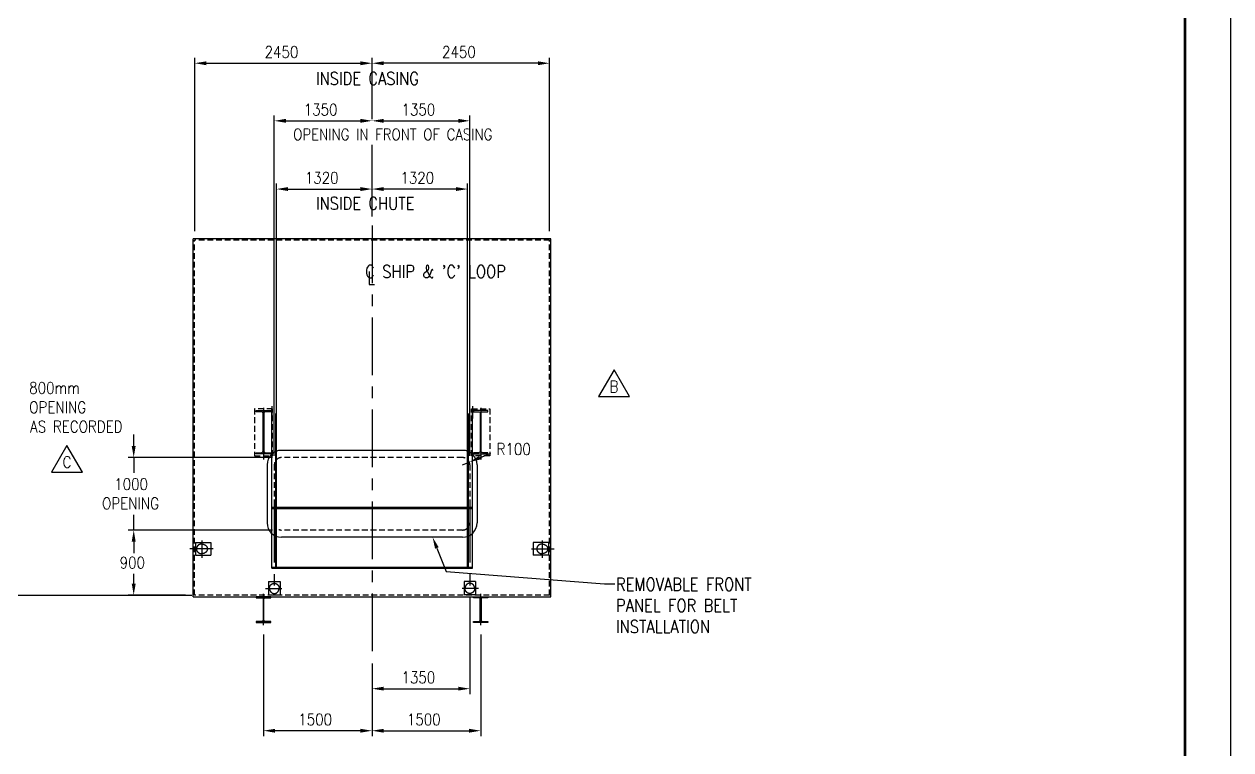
# Model space of a CAD drawing. Extents: x 0 to 45720, y 0 to 30480.
# Drawn here: x 29055 to 45720, y 8902 to 18920 of the extents above; entities that cross this region are included whole.
import ezdxf
from ezdxf.enums import TextEntityAlignment as Align

# ---------------------------------------------------------------- set-up
doc = ezdxf.new("R2010")
doc.units = 0
doc.header["$LTSCALE"] = 25
doc.linetypes.add('CENTER', pattern=[50.8, 31.75, -6.35, 6.35, -6.35])
doc.linetypes.add('HIDDEN2', pattern=[4.7625, 3.175, -1.5875])
doc.layers.get('0').update_dxf_attribs({"linetype": 'CONTINUOUS'})
doc.layers.get('DEFPOINTS').update_dxf_attribs({"linetype": 'CONTINUOUS'})
for name, color, linetype in [('EMS_BORDER', 7, 'CONTINUOUS'), ('EMS_CL', 1, 'CENTER'), ('EMS_DIM', 3, 'CONTINUOUS'), ('EMS_GRAY', 252, 'CONTINUOUS'), ('EMS_HF', 3, 'HIDDEN2'), ('EMS_OBJECT', 2, 'CONTINUOUS'), ('EMS_REV', 7, 'CONTINUOUS'), ('EMS_SHEET', 252, 'CONTINUOUS'), ('EMS_TXT', 2, 'CONTINUOUS')]:
    doc.layers.add(name, color=color, linetype=linetype)
doc.styles.add('EMS', font='Romans.shx', dxfattribs={"width": 0.85, "height": 160})
doc.styles.add('EMS_STATUS', font='txt', dxfattribs={"oblique": 15, "height": 4.7625})
doc.styles.add('ROMANS', font='romans.shx', dxfattribs={"width": 0.8})
doc.dimstyles.get("Standard").update_dxf_attribs({"dimtxt": 2.5, "dimasz": 2.5, "dimexe": 1.25, "dimexo": 0.625, "dimtad": 1, "dimcen": 2.5, "dimazin": 3, "dimtfac": 1, "dimtmove": 0, "dimatfit": 3})

# ---------------------------------------------------------------- blocks, each defined once
blk = doc.blocks.new('EMS_BORDER')
at = {"layer": 'EMS_BORDER', "const_width": 0.762}
blk.add_lwpolyline([(900.7, 12.7), (26.4, 12.7, -0.414214), (25.4, 13.7), (25.4, 595.9, -0.414214), (26.4, 596.9), (900.7, 596.9, -0.414214), (901.7, 595.9), (901.7, 13.7, -0.414214)], format="xyb", close=True, dxfattribs=at)
at = {"layer": 'EMS_SHEET'}
blk.add_lwpolyline([(0, 609.6), (0, 0), (914.4, 0), (914.4, 609.6)], close=True, dxfattribs=at)
at = {"layer": 'EMS_BORDER', "color": 2, "style": 'EMS', "width": 0.85}
for tag, p in [('SCALE', (608.16, 47.68)), ('DATE', (608.16, 36.58)), ('DRAWN', (608.16, 25.48)), ('CHECKED', (608.16, 14.38))]:
    blk.add_attdef(tag, text='', height=3.17, dxfattribs=at).set_placement(p, align=Align.CENTER)
at = {"layer": 'EMS_BORDER', "color": 7, "style": 'EMS_STATUS', "oblique": 15}
for tag, p in [('STATUSLINE1', (678.04, 46.72)), ('STATUSLINE2', (678.04, 40.37))]:
    blk.add_attdef(tag, text='', height=4.76, dxfattribs=at).set_placement(p, align=Align.CENTER)
at = {"layer": 'EMS_BORDER', "color": 7, "style": 'EMS', "width": 0.85}
for tag, height, p in [('DRAWINGTITLELINE1', 3.81, (856.17, 43.6)), ('DRAWINGTITLELINE2', 3.81, (856.17, 37.25)), ('DRAWINGTITLELINE3', 3.81, (856.17, 30.9)), ('PROJECTTITLELINE1', 3.81, (678.04, 23.6)), ('PROJECTTITLELINE2', 3.81, (678.04, 17.25)), ('DWGNO1', 3.97, (856.17, 15.25))]:
    blk.add_attdef(tag, text='', height=height, dxfattribs=at).set_placement(p, align=Align.CENTER)
at = {"layer": 'EMS_BORDER', "color": 2, "style": 'EMS', "oblique": 10, "width": 0.85}
blk.add_attdef('APP', text='', height=2.54, dxfattribs=at).set_placement((818.7, 15.96), align=Align.CENTER)
at = {"layer": 'EMS_BORDER', "color": 7, "style": 'EMS', "width": 0.85}
blk.add_attdef('REV', text='', height=3.81, dxfattribs=at).set_placement((893.7, 17.14), align=Align.MIDDLE_CENTER)
blk = doc.blocks.new('*U125')
at = {"layer": 'EMS_DIM', "color": 0, "style": 'EMS', "width": 0.85}
blk.add_text('1500', height=160, dxfattribs=at).set_placement((32841, 9241))
blk = doc.blocks.new('*D19')
at = {"layer": 'DEFPOINTS', "color": 0}
for p in [(32360, 10621), (33860, 10219), (32360, 9166)]:
    blk.add_point(p, dxfattribs=at)
at = {"layer": 'EMS_DIM', "color": 0}
for p, q in [((32360, 10496), (32360, 9091)), ((33860, 10094), (33860, 9091)), ((33700, 9166), (32520, 9166))]:
    blk.add_line(p, q, dxfattribs=at)
for points in [[(32520, 9192), (32520, 9139), (32360, 9166)], [(33700, 9192), (33700, 9139), (33860, 9166)]]:
    blk.add_solid(points, dxfattribs=at)
at = {"layer": 'EMS_REV'}
blk.add_blockref('*U125', (0, 0), dxfattribs=at)
blk = doc.blocks.new('*U126')
at = {"layer": 'EMS_DIM', "color": 0, "style": 'EMS', "width": 0.85}
blk.add_text('1500', height=160, dxfattribs=at).set_placement((34341, 9241))
blk = doc.blocks.new('*D20')
at = {"layer": 'DEFPOINTS', "color": 0}
for p in [(35360, 10621), (33860, 10219), (35360, 9166)]:
    blk.add_point(p, dxfattribs=at)
at = {"layer": 'EMS_DIM', "color": 0}
for p, q in [((35360, 10496), (35360, 9091)), ((33860, 10094), (33860, 9091)), ((34020, 9166), (35200, 9166))]:
    blk.add_line(p, q, dxfattribs=at)
for points in [[(34020, 9192), (34020, 9139), (33860, 9166)], [(35200, 9192), (35200, 9139), (35360, 9166)]]:
    blk.add_solid(points, dxfattribs=at)
at = {"layer": 'EMS_REV'}
blk.add_blockref('*U126', (0, 0), dxfattribs=at)
blk = doc.blocks.new('*U118')
at = {"layer": 'EMS_DIM', "color": 0, "style": 'EMS', "width": 0.85}
blk.add_text('1320', height=160, dxfattribs=at).set_placement((32931, 16718))
blk = doc.blocks.new('*D21')
at = {"layer": 'DEFPOINTS', "color": 0}
for p in [(33860, 16643), (33860, 16139), (32540, 13193)]:
    blk.add_point(p, dxfattribs=at)
at = {"layer": 'EMS_DIM', "color": 0}
for p, q in [((32540, 13318), (32540, 16718)), ((33860, 16264), (33860, 16718)), ((32700, 16643), (33700, 16643))]:
    blk.add_line(p, q, dxfattribs=at)
for points in [[(32700, 16670), (32700, 16616), (32540, 16643)], [(33700, 16670), (33700, 16616), (33860, 16643)]]:
    blk.add_solid(points, dxfattribs=at)
at = {"layer": 'EMS_REV'}
blk.add_blockref('*U118', (0, 0), dxfattribs=at)
blk = doc.blocks.new('*U119')
at = {"layer": 'EMS_DIM', "color": 0, "style": 'EMS', "width": 0.85}
blk.add_text('1320', height=160, dxfattribs=at).set_placement((34251, 16718))
blk = doc.blocks.new('*D22')
at = {"layer": 'DEFPOINTS', "color": 0}
for p in [(33860, 16643), (33860, 16139), (35180, 13193)]:
    blk.add_point(p, dxfattribs=at)
at = {"layer": 'EMS_DIM', "color": 0}
for p, q in [((33860, 16264), (33860, 16718)), ((35180, 13318), (35180, 16718)), ((35020, 16643), (34020, 16643))]:
    blk.add_line(p, q, dxfattribs=at)
for points in [[(34020, 16670), (34020, 16616), (33860, 16643)], [(35020, 16670), (35020, 16616), (35180, 16643)]]:
    blk.add_solid(points, dxfattribs=at)
at = {"layer": 'EMS_REV'}
blk.add_blockref('*U119', (0, 0), dxfattribs=at)
blk = doc.blocks.new('*U131')
at = {"layer": 'EMS_DIM', "color": 0, "style": 'EMS', "width": 0.85}
blk.add_text('1350', height=160, dxfattribs=at).set_placement((32916, 17660))
blk = doc.blocks.new('*D23')
at = {"layer": 'DEFPOINTS', "color": 0}
for p in [(33860, 17585), (33860, 17481), (32510, 12836)]:
    blk.add_point(p, dxfattribs=at)
at = {"layer": 'EMS_DIM', "color": 0}
for p, q in [((32510, 12961), (32510, 17660)), ((32670, 17585), (33700, 17585)), ((33860, 17606), (33860, 17660))]:
    blk.add_line(p, q, dxfattribs=at)
for points in [[(32670, 17612), (32670, 17558), (32510, 17585)], [(33700, 17612), (33700, 17558), (33860, 17585)]]:
    blk.add_solid(points, dxfattribs=at)
at = {"layer": 'EMS_REV'}
blk.add_blockref('*U131', (0, 0), dxfattribs=at)
blk = doc.blocks.new('*U132')
at = {"layer": 'EMS_DIM', "color": 0, "style": 'EMS', "width": 0.85}
blk.add_text('1350', height=160, dxfattribs=at).set_placement((34266, 17660))
blk = doc.blocks.new('*D24')
at = {"layer": 'DEFPOINTS', "color": 0}
for p in [(35210, 17585), (33860, 17481), (35210, 12836)]:
    blk.add_point(p, dxfattribs=at)
at = {"layer": 'EMS_DIM', "color": 0}
for p, q in [((33860, 17606), (33860, 17660)), ((34020, 17585), (35050, 17585)), ((35210, 12961), (35210, 17660))]:
    blk.add_line(p, q, dxfattribs=at)
for points in [[(34020, 17612), (34020, 17558), (33860, 17585)], [(35050, 17612), (35050, 17558), (35210, 17585)]]:
    blk.add_solid(points, dxfattribs=at)
at = {"layer": 'EMS_REV'}
blk.add_blockref('*U132', (0, 0), dxfattribs=at)
blk = doc.blocks.new('*U133')
at = {"layer": 'EMS_DIM', "color": 0, "style": 'EMS', "width": 0.85}
blk.add_text('R100', height=160, dxfattribs=at).set_placement((35580, 12973))
blk = doc.blocks.new('*D25')
at = {"layer": 'DEFPOINTS', "color": 0}
for p in [(35110, 12836), (35202, 12874)]:
    blk.add_point(p, dxfattribs=at)
at = {"layer": 'EMS_DIM', "color": 0}
for p, q in [((35110, 12836), (35202, 12874)), ((35350, 12935), (35498, 12996))]:
    blk.add_line(p, q, dxfattribs=at)
blk.add_solid([(35340, 12960), (35360, 12910), (35202, 12874)], dxfattribs=at)
at = {"layer": 'EMS_REV'}
blk.add_blockref('*U133', (0, 0), dxfattribs=at)
blk = doc.blocks.new('*U124')
at = {"layer": 'EMS_DIM', "color": 0, "style": 'EMS', "width": 0.85}
blk.add_text('900', height=160, dxfattribs=at).set_placement((30374, 11406))
blk = doc.blocks.new('*D27')
at = {"layer": 'DEFPOINTS', "color": 0}
for p in [(32610, 11936), (30568, 11036), (31410, 11036)]:
    blk.add_point(p, dxfattribs=at)
at = {"layer": 'EMS_DIM', "color": 0}
for p, q in [((32485, 11936), (30493, 11936)), ((30568, 11776), (30568, 11641)), ((30568, 11196), (30568, 11331)), ((31285, 11036), (30493, 11036))]:
    blk.add_line(p, q, dxfattribs=at)
for points in [[(30541, 11776), (30595, 11776), (30568, 11936)], [(30541, 11196), (30595, 11196), (30568, 11036)]]:
    blk.add_solid(points, dxfattribs=at)
at = {"layer": 'EMS_REV'}
blk.add_blockref('*U124', (0, 0), dxfattribs=at)
blk = doc.blocks.new('*U134')
at = {"layer": 'EMS_DIM', "color": 0, "style": 'EMS', "width": 0.85}
for s, p in [('1000', (30299, 12489)), ('OPENING', (30131, 12223))]:
    blk.add_text(s, height=160, dxfattribs=at).set_placement(p)
blk = doc.blocks.new('*D28')
at = {"layer": 'DEFPOINTS', "color": 0}
for p in [(30568, 12936), (32610, 12936), (32610, 11936)]:
    blk.add_point(p, dxfattribs=at)
at = {"layer": 'EMS_DIM', "color": 0}
for p, q in [((30568, 13096), (30568, 13256)), ((32485, 12936), (30493, 12936)), ((30568, 12936), (30568, 12724)), ((30568, 11936), (30568, 12148)), ((32485, 11936), (30493, 11936)), ((30568, 11776), (30568, 11616))]:
    blk.add_line(p, q, dxfattribs=at)
for points in [[(30541, 13096), (30595, 13096), (30568, 12936)], [(30541, 11776), (30595, 11776), (30568, 11936)]]:
    blk.add_solid(points, dxfattribs=at)
at = {"layer": 'EMS_REV'}
blk.add_blockref('*U134', (0, 0), dxfattribs=at)
blk = doc.blocks.new('*U82')
at = {"layer": 'EMS_OBJECT', "style": 'EMS', "width": 0.85}
for s, p in [('REMOVABLE FRONT', (37228, 11099)), ('PANEL FOR BELT', (37228, 10807)), ('INSTALLATION', (37228, 10515))]:
    blk.add_text(s, height=175, dxfattribs=at).set_placement(p)
blk = doc.blocks.new('*U83')
at = {"layer": 'EMS_DIM'}
blk.add_lwpolyline([(34755, 11688), (34885, 11365), (37069, 11192), (37212, 11192)], dxfattribs=at)
blk.add_solid([(34730, 11678), (34696, 11836), (34780, 11698)], dxfattribs=at)
blk = doc.blocks.new('*U103')
at = {"layer": 'EMS_DIM', "color": 0, "style": 'EMS', "width": 0.85}
blk.add_text('2450', height=160, dxfattribs=at).set_placement((32376, 18455))
blk = doc.blocks.new('*D29')
at = {"layer": 'DEFPOINTS', "color": 0}
for p in [(33860, 18380), (33860, 17481), (31410, 15936)]:
    blk.add_point(p, dxfattribs=at)
at = {"layer": 'EMS_DIM', "color": 0}
for p, q in [((31410, 16061), (31410, 18455)), ((31570, 18380), (33700, 18380)), ((33860, 17606), (33860, 18455))]:
    blk.add_line(p, q, dxfattribs=at)
for points in [[(31570, 18406), (31570, 18353), (31410, 18380)], [(33700, 18406), (33700, 18353), (33860, 18380)]]:
    blk.add_solid(points, dxfattribs=at)
at = {"layer": 'EMS_REV'}
blk.add_blockref('*U103', (0, 0), dxfattribs=at)
blk = doc.blocks.new('*U104')
at = {"layer": 'EMS_DIM', "color": 0, "style": 'EMS', "width": 0.85}
blk.add_text('2450', height=160, dxfattribs=at).set_placement((34826, 18455))
blk = doc.blocks.new('*D30')
at = {"layer": 'DEFPOINTS', "color": 0}
for p in [(33860, 18380), (33860, 17481), (36310, 15936)]:
    blk.add_point(p, dxfattribs=at)
at = {"layer": 'EMS_DIM', "color": 0}
for p, q in [((33860, 17606), (33860, 18455)), ((36150, 18380), (34020, 18380)), ((36310, 16061), (36310, 18455))]:
    blk.add_line(p, q, dxfattribs=at)
for points in [[(34020, 18406), (34020, 18353), (33860, 18380)], [(36150, 18406), (36150, 18353), (36310, 18380)]]:
    blk.add_solid(points, dxfattribs=at)
at = {"layer": 'EMS_REV'}
blk.add_blockref('*U104', (0, 0), dxfattribs=at)
blk = doc.blocks.new('*U99')
at = {"layer": 'EMS_OBJECT', "style": 'EMS', "width": 0.85}
blk.add_text("C SHIP & 'C' LOOP", height=175, dxfattribs=at).set_placement((33764, 15417))
blk = doc.blocks.new('*U127')
at = {"layer": 'EMS_DIM', "color": 0, "style": 'EMS', "width": 0.85}
blk.add_text('1350', height=160, dxfattribs=at).set_placement((34266, 9821))
blk = doc.blocks.new('*D51')
at = {"layer": 'DEFPOINTS', "color": 0}
for p in [(35210, 11124), (33860, 9931), (35210, 9746)]:
    blk.add_point(p, dxfattribs=at)
at = {"layer": 'EMS_DIM', "color": 0}
for p, q in [((35210, 10999), (35210, 9671)), ((33860, 9806), (33860, 9671)), ((34020, 9746), (35050, 9746))]:
    blk.add_line(p, q, dxfattribs=at)
for points in [[(34020, 9773), (34020, 9720), (33860, 9746)], [(35050, 9773), (35050, 9720), (35210, 9746)]]:
    blk.add_solid(points, dxfattribs=at)
at = {"layer": 'EMS_REV'}
blk.add_blockref('*U127', (0, 0), dxfattribs=at)
blk = doc.blocks.new('CHN-H600X200X11-17')
blk.add_lwpolyline([(-5.5, 559, 0.4142136), (-29.5, 583), (-100, 583), (-100, 600), (100, 600), (100, 583), (29.5, 583, 0.4142136), (5.5, 559), (5.5, 41, 0.4142136), (29.5, 17), (100, 17), (100, 0), (-100, 0), (-100, 17), (-29.5, 17, 0.4142136), (-5.5, 41)], format="xyb", close=True)
blk = doc.blocks.new('EMS_REVSYMM')
at = {"layer": 'EMS_REV', "color": 2}
blk.add_lwpolyline([(5.33, 0), (0, 9.23), (-5.33, 0)], close=True, dxfattribs=at)
at = {"layer": 'EMS_REV', "style": 'EMS', "width": 0.85}
blk.add_attdef('RV', text='', height=3.97, dxfattribs=at).set_placement((0, 3.46), align=Align.MIDDLE)
blk = doc.blocks.new('*U130')
at = {"layer": 'EMS_TXT', "style": 'EMS', "width": 0.85}
for s, p in [('800mm', (29125, 13818)), ('OPENING', (29125, 13551)), ('AS RECORDED', (29138, 13284))]:
    blk.add_text(s, height=160, dxfattribs=at).set_placement(p)

msp = doc.modelspace()

# ---------------------------------------------------------------- linework, layer by layer
at = {"layer": 'EMS_CL'}
for p, q in [((33859.882, 16139.077), (33859.882, 10219.302)), ((32359.882, 13623.056), (32359.882, 12911.273)), ((35359.882, 13623.056), (35359.882, 12911.273)), ((32509.882, 12279.901), (32509.882, 11123.612)), ((35209.882, 12279.901), (35209.882, 11123.612)), ((31667.011, 11676.235), (31343.494, 11676.235)), ((31509.882, 11790.812), (31509.882, 11550.396)), ((36062.239, 11676.235), (36376.271, 11676.235)), ((36209.882, 11790.812), (36209.882, 11550.396)), ((32359.882, 10620.962), (32359.882, 11056.372)), ((32388.946, 11130.789), (32614.977, 11130.789)), ((35330.819, 11130.789), (35104.788, 11130.789)), ((35359.882, 10620.962), (35359.882, 11056.372))]:
    msp.add_line(p, q, dxfattribs=at)
at = {"layer": 'EMS_DIM'}
for p, q in [((33859.882, 16718.011), (33859.882, 17251.715)), ((28762.627, 11036.235), (31371.767, 11036.235))]:
    msp.add_line(p, q, dxfattribs=at)
at = {"layer": 'EMS_GRAY'}
for p, q in [((32474.882, 13646.179), (32474.882, 13474.076)), ((32474.882, 12241.906), (32474.882, 13608.445)), ((32529.882, 12251.906), (32529.882, 13543.445)), ((32539.882, 12241.906), (32539.882, 13553.445)), ((35179.882, 12241.906), (35179.882, 13553.445)), ((35189.882, 12251.906), (35189.882, 13543.445)), ((35244.882, 13646.179), (35244.882, 13474.076)), ((35244.882, 12241.906), (35244.882, 13608.445)), ((32474.882, 12251.906), (35244.882, 12251.906)), ((32474.882, 11943.445), (32474.882, 12241.906)), ((32474.882, 12241.906), (35244.882, 12241.906)), ((32474.882, 12231.906), (35244.882, 12231.906)), ((32529.882, 11933.445), (32529.882, 12251.906)), ((32539.882, 11943.445), (32539.882, 12241.906)), ((35179.882, 11943.445), (35179.882, 12241.906)), ((35189.882, 11933.445), (35189.882, 12251.906)), ((35244.882, 11943.445), (35244.882, 12241.906)), ((32474.882, 11411.235), (32474.882, 11943.445)), ((32529.882, 11411.235), (32529.882, 11933.445)), ((32539.882, 11411.235), (32539.882, 11943.445)), ((35179.882, 11411.235), (35179.882, 11943.445)), ((35189.882, 11411.235), (35189.882, 11933.445)), ((35244.882, 11411.235), (35244.882, 11943.445)), ((32474.882, 11421.235), (35244.882, 11421.235)), ((32474.882, 11411.235), (35244.882, 11411.235))]:
    msp.add_line(p, q, dxfattribs=at)
at = {"layer": 'EMS_HF'}
for p, q in [((31409.882, 11036.235), (31409.882, 15936.231)), ((36309.882, 15936.231), (31409.882, 15936.231)), ((36309.882, 11036.235), (36309.882, 15936.231)), ((32509.882, 12836.107), (32509.882, 12036.107)), ((35109.882, 12936.107), (32609.882, 12936.107)), ((35209.882, 12836.107), (35209.882, 12036.107)), ((35109.882, 11936.107), (32609.882, 11936.107)), ((36309.882, 11036.235), (31409.882, 11036.235))]:
    msp.add_line(p, q, dxfattribs=at)
for points in [[(32234.882, 12961.239), (32484.882, 12961.239), (32484.882, 13611.239), (32234.882, 13611.239)], [(35484.882, 12961.239), (35234.882, 12961.239), (35234.882, 13611.239), (35484.882, 13611.239)]]:
    msp.add_lwpolyline(points, close=True, dxfattribs=at)
for centre, start, end in [((32609.882, 12836.107), 90, 180), ((35109.882, 12836.107), 0, 90), ((32609.882, 12036.107), 180, 270), ((35109.882, 12036.107), 270, 0)]:
    msp.add_arc(centre, 100, start, end, dxfattribs=at)
at = {"layer": 'EMS_OBJECT'}
for p, q in [((31389.882, 11016.235), (31389.882, 15956.231)), ((36329.882, 15956.231), (31389.882, 15956.231)), ((36329.882, 11016.235), (36329.882, 15956.231)), ((35109.882, 13036.107), (32609.882, 13036.107)), ((32409.882, 12836.107), (32409.882, 12036.107)), ((35309.882, 12836.107), (35309.882, 12036.107)), ((35109.882, 11836.107), (32609.882, 11836.107)), ((31423.048, 11762.735), (31423.048, 11589.735)), ((31423.048, 11762.735), (31633.048, 11762.735)), ((31633.048, 11762.735), (31633.048, 11742.735)), ((31633.048, 11742.735), (31633.048, 11609.735)), ((36086.717, 11762.735), (36086.717, 11742.735)), ((36296.717, 11762.735), (36086.717, 11762.735)), ((36086.717, 11742.735), (36086.717, 11609.735)), ((36296.717, 11762.735), (36296.717, 11589.735)), ((31423.048, 11589.735), (31633.048, 11589.735)), ((31633.048, 11609.735), (31633.048, 11589.735)), ((36086.717, 11609.735), (36086.717, 11589.735)), ((36296.717, 11589.735), (36086.717, 11589.735)), ((32429.882, 11225.28), (32429.882, 11042.19)), ((32429.882, 11225.28), (32443.382, 11225.28)), ((32443.382, 11225.28), (32576.382, 11225.28)), ((32576.382, 11225.28), (32589.882, 11225.28)), ((32589.882, 11225.28), (32589.882, 11042.19)), ((35129.882, 11225.28), (35129.882, 11042.19)), ((35143.382, 11225.28), (35129.882, 11225.28)), ((35276.382, 11225.28), (35143.382, 11225.28)), ((35289.882, 11225.28), (35276.382, 11225.28)), ((35289.882, 11225.28), (35289.882, 11042.19)), ((31389.882, 11016.235), (36329.882, 11016.235)), ((32459.882, 11016.235), (32259.882, 11016.235)), ((32259.882, 11016.235), (32259.882, 11002.235)), ((32259.882, 11002.235), (32338.882, 11002.235)), ((32380.882, 11002.235), (32459.882, 11002.235)), ((32429.882, 11042.19), (32589.882, 11042.19)), ((32459.882, 11002.235), (32459.882, 11016.235)), ((35289.882, 11042.19), (35129.882, 11042.19)), ((35289.882, 11009.567), (35129.882, 11009.567)), ((35259.882, 11002.235), (35259.882, 11016.235)), ((35259.882, 11016.235), (35459.882, 11016.235)), ((35338.882, 11002.235), (35259.882, 11002.235)), ((35459.882, 11002.235), (35380.882, 11002.235)), ((35459.882, 11016.235), (35459.882, 11002.235)), ((32354.882, 10986.235), (32354.882, 10690.235)), ((32364.882, 10690.235), (32364.882, 10986.235)), ((35354.882, 10690.235), (35354.882, 10986.235)), ((35364.882, 10986.235), (35364.882, 10690.235)), ((32338.882, 10674.235), (32259.882, 10674.235)), ((32259.882, 10674.235), (32259.882, 10660.235)), ((32459.882, 10674.235), (32380.882, 10674.235)), ((32459.882, 10660.235), (32459.882, 10674.235)), ((35259.882, 10660.235), (35259.882, 10674.235)), ((35259.882, 10674.235), (35338.882, 10674.235)), ((35380.882, 10674.235), (35459.882, 10674.235)), ((35459.882, 10674.235), (35459.882, 10660.235)), ((32259.882, 10660.235), (32459.882, 10660.235)), ((35459.882, 10660.235), (35259.882, 10660.235))]:
    msp.add_line(p, q, dxfattribs=at)
for points in [[(31509.9, 11742.7, 0), (31508, 11742.7, 0), (31506.2, 11742.7, 0), (31504.3, 11742.6, 0), (31502.5, 11742.4, 0), (31500.6, 11742.2, 0), (31498.8, 11742, 0), (31496.9, 11741.8, 0), (31495.1, 11741.5, 0), (31493.3, 11741.1, 0), (31491.5, 11740.7, 0), (31489.7, 11740.3, 0), (31487.9, 11739.9, 0), (31486.1, 11739.4, 0), (31484.4, 11738.8, 0), (31482.6, 11738.3, 0), (31480.9, 11737.7, 0), (31479.2, 11737, 0), (31477.5, 11736.4, 0), (31475.8, 11735.6, 0), (31474.2, 11734.9, 0), (31472.5, 11734.1, 0), (31470.9, 11733.3, 0), (31469.3, 11732.4, 0), (31467.8, 11731.5, 0), (31466.3, 11730.6, 0), (31464.7, 11729.6, 0), (31463.3, 11728.7, 0), (31461.8, 11727.6, 0), (31460.4, 11726.6, 0), (31459, 11725.5, 0), (31457.6, 11724.4, 0), (31456.3, 11723.3, 0), (31455, 11722.1, 0), (31453.7, 11720.9, 0), (31452.5, 11719.7, 0), (31451.3, 11718.4, 0), (31450.2, 11717.1, 0), (31449, 11715.8, 0), (31447.9, 11714.5, 0), (31446.9, 11713.2, 0), (31445.9, 11711.8, 0), (31444.9, 11710.4, 0), (31444, 11709, 0), (31443.1, 11707.6, 0), (31442.2, 11706.1, 0), (31441.4, 11704.7, 0), (31440.6, 11703.2, 0), (31439.9, 11701.7, 0), (31439.2, 11700.2, 0), (31438.5, 11698.6, 0), (31437.9, 11697.1, 0), (31437.4, 11695.5, 0), (31436.9, 11694, 0), (31436.4, 11692.4, 0), (31436, 11690.8, 0), (31435.6, 11689.2, 0), (31435.2, 11687.6, 0), (31434.9, 11686, 0), (31434.7, 11684.4, 0), (31434.5, 11682.8, 0), (31434.3, 11681.1, 0), (31434.2, 11679.5, 0), (31434.1, 11677.9, 0), (31434.1, 11676.2, 0), (31434.1, 11674.6, 0), (31434.2, 11673, 0), (31434.3, 11671.3, 0), (31434.5, 11669.7, 0), (31434.7, 11668.1, 0), (31434.9, 11666.5, 0), (31435.2, 11664.9, 0), (31435.6, 11663.3, 0), (31436, 11661.7, 0), (31436.4, 11660.1, 0), (31436.9, 11658.5, 0), (31437.4, 11656.9, 0), (31437.9, 11655.4, 0), (31438.5, 11653.8, 0), (31439.2, 11652.3, 0), (31439.9, 11650.8, 0), (31440.6, 11649.3, 0), (31441.4, 11647.8, 0), (31442.2, 11646.3, 0), (31443.1, 11644.9, 0), (31444, 11643.5, 0), (31444.9, 11642, 0), (31445.9, 11640.7, 0), (31446.9, 11639.3, 0), (31447.9, 11637.9, 0), (31449, 11636.6, 0), (31450.2, 11635.3, 0), (31451.3, 11634, 0), (31452.5, 11632.8, 0), (31453.7, 11631.6, 0), (31455, 11630.4, 0), (31456.3, 11629.2, 0), (31457.6, 11628.1, 0), (31459, 11627, 0), (31460.4, 11625.9, 0), (31461.8, 11624.8, 0), (31463.3, 11623.8, 0), (31464.7, 11622.8, 0), (31466.3, 11621.9, 0), (31467.8, 11620.9, 0), (31469.3, 11620.1, 0), (31470.9, 11619.2, 0), (31472.5, 11618.4, 0), (31474.2, 11617.6, 0), (31475.8, 11616.8, 0), (31477.5, 11616.1, 0), (31479.2, 11615.4, 0), (31480.9, 11614.8, 0), (31482.6, 11614.2, 0), (31484.4, 11613.6, 0), (31486.1, 11613.1, 0), (31487.9, 11612.6, 0), (31489.7, 11612.1, 0), (31491.5, 11611.7, 0), (31493.3, 11611.4, 0), (31495.1, 11611, 0), (31496.9, 11610.7, 0), (31498.8, 11610.5, 0), (31500.6, 11610.2, 0), (31502.5, 11610.1, 0), (31504.3, 11609.9, 0), (31506.2, 11609.8, 0), (31508, 11609.8, 0), (31509.9, 11609.7, 0)], [(31509.9, 11742.7, 0), (31511.7, 11742.7, 0), (31513.6, 11742.7, 0), (31515.5, 11742.6, 0), (31517.3, 11742.4, 0), (31519.2, 11742.2, 0), (31521, 11742, 0), (31522.9, 11741.8, 0), (31524.7, 11741.5, 0), (31526.5, 11741.1, 0), (31528.3, 11740.7, 0), (31530.1, 11740.3, 0), (31531.9, 11739.9, 0), (31533.7, 11739.4, 0), (31535.5, 11738.8, 0), (31537.2, 11738.3, 0), (31538.9, 11737.7, 0), (31540.7, 11737, 0), (31542.4, 11736.4, 0), (31544, 11735.6, 0), (31545.7, 11734.9, 0), (31547.3, 11734.1, 0), (31548.9, 11733.3, 0), (31550.5, 11732.4, 0), (31552.1, 11731.5, 0), (31553.6, 11730.6, 0), (31555.1, 11729.6, 0), (31556.6, 11728.7, 0), (31558.1, 11727.6, 0), (31559.5, 11726.6, 0), (31560.9, 11725.5, 0), (31562.3, 11724.4, 0), (31563.6, 11723.3, 0), (31564.9, 11722.1, 0), (31566.2, 11720.9, 0), (31567.4, 11719.7, 0), (31568.6, 11718.4, 0), (31569.8, 11717.1, 0), (31570.9, 11715.8, 0), (31572, 11714.5, 0), (31573, 11713.2, 0), (31574.1, 11711.8, 0), (31575, 11710.4, 0), (31576, 11709, 0), (31576.9, 11707.6, 0), (31577.7, 11706.1, 0), (31578.5, 11704.7, 0), (31579.3, 11703.2, 0), (31580.1, 11701.7, 0), (31580.7, 11700.2, 0), (31581.4, 11698.6, 0), (31582, 11697.1, 0), (31582.6, 11695.5, 0), (31583.1, 11694, 0), (31583.6, 11692.4, 0), (31584, 11690.8, 0), (31584.4, 11689.2, 0), (31584.7, 11687.6, 0), (31585, 11686, 0), (31585.3, 11684.4, 0), (31585.5, 11682.8, 0), (31585.6, 11681.1, 0), (31585.7, 11679.5, 0), (31585.8, 11677.9, 0), (31585.8, 11676.2, 0), (31585.8, 11674.6, 0), (31585.7, 11673, 0), (31585.6, 11671.3, 0), (31585.5, 11669.7, 0), (31585.3, 11668.1, 0), (31585, 11666.5, 0), (31584.7, 11664.9, 0), (31584.4, 11663.3, 0), (31584, 11661.7, 0), (31583.6, 11660.1, 0), (31583.1, 11658.5, 0), (31582.6, 11656.9, 0), (31582, 11655.4, 0), (31581.4, 11653.8, 0), (31580.7, 11652.3, 0), (31580.1, 11650.8, 0), (31579.3, 11649.3, 0), (31578.5, 11647.8, 0), (31577.7, 11646.3, 0), (31576.9, 11644.9, 0), (31576, 11643.5, 0), (31575, 11642, 0), (31574.1, 11640.7, 0), (31573, 11639.3, 0), (31572, 11637.9, 0), (31570.9, 11636.6, 0), (31569.8, 11635.3, 0), (31568.6, 11634, 0), (31567.4, 11632.8, 0), (31566.2, 11631.6, 0), (31564.9, 11630.4, 0), (31563.6, 11629.2, 0), (31562.3, 11628.1, 0), (31560.9, 11627, 0), (31559.5, 11625.9, 0), (31558.1, 11624.8, 0), (31556.6, 11623.8, 0), (31555.1, 11622.8, 0), (31553.6, 11621.9, 0), (31552.1, 11620.9, 0), (31550.5, 11620.1, 0), (31548.9, 11619.2, 0), (31547.3, 11618.4, 0), (31545.7, 11617.6, 0), (31544, 11616.8, 0), (31542.4, 11616.1, 0), (31540.7, 11615.4, 0), (31538.9, 11614.8, 0), (31537.2, 11614.2, 0), (31535.5, 11613.6, 0), (31533.7, 11613.1, 0), (31531.9, 11612.6, 0), (31530.1, 11612.1, 0), (31528.3, 11611.7, 0), (31526.5, 11611.4, 0), (31524.7, 11611, 0), (31522.9, 11610.7, 0), (31521, 11610.5, 0), (31519.2, 11610.2, 0), (31517.3, 11610.1, 0), (31515.5, 11609.9, 0), (31513.6, 11609.8, 0), (31511.7, 11609.8, 0), (31509.9, 11609.7, 0)], [(36209.9, 11742.7, 0), (36208, 11742.7, 0), (36206.2, 11742.7, 0), (36204.3, 11742.6, 0), (36202.4, 11742.4, 0), (36200.6, 11742.2, 0), (36198.7, 11742, 0), (36196.9, 11741.8, 0), (36195.1, 11741.5, 0), (36193.2, 11741.1, 0), (36191.4, 11740.7, 0), (36189.6, 11740.3, 0), (36187.8, 11739.9, 0), (36186.1, 11739.4, 0), (36184.3, 11738.8, 0), (36182.5, 11738.3, 0), (36180.8, 11737.7, 0), (36179.1, 11737, 0), (36177.4, 11736.4, 0), (36175.7, 11735.6, 0), (36174.1, 11734.9, 0), (36172.4, 11734.1, 0), (36170.8, 11733.3, 0), (36169.2, 11732.4, 0), (36167.7, 11731.5, 0), (36166.1, 11730.6, 0), (36164.6, 11729.6, 0), (36163.2, 11728.7, 0), (36161.7, 11727.6, 0), (36160.3, 11726.6, 0), (36158.9, 11725.5, 0), (36157.5, 11724.4, 0), (36156.2, 11723.3, 0), (36154.9, 11722.1, 0), (36153.6, 11720.9, 0), (36152.4, 11719.7, 0), (36151.2, 11718.4, 0), (36150, 11717.1, 0), (36148.9, 11715.8, 0), (36147.8, 11714.5, 0), (36146.7, 11713.2, 0), (36145.7, 11711.8, 0), (36144.7, 11710.4, 0), (36143.8, 11709, 0), (36142.9, 11707.6, 0), (36142, 11706.1, 0), (36141.2, 11704.7, 0), (36140.4, 11703.2, 0), (36139.7, 11701.7, 0), (36139, 11700.2, 0), (36138.4, 11698.6, 0), (36137.8, 11697.1, 0), (36137.2, 11695.5, 0), (36136.7, 11694, 0), (36136.2, 11692.4, 0), (36135.8, 11690.8, 0), (36135.4, 11689.2, 0), (36135, 11687.6, 0), (36134.7, 11686, 0), (36134.5, 11684.4, 0), (36134.3, 11682.8, 0), (36134.1, 11681.1, 0), (36134, 11679.5, 0), (36133.9, 11677.9, 0), (36133.9, 11676.2, 0), (36133.9, 11674.6, 0), (36134, 11673, 0), (36134.1, 11671.3, 0), (36134.3, 11669.7, 0), (36134.5, 11668.1, 0), (36134.7, 11666.5, 0), (36135, 11664.9, 0), (36135.4, 11663.3, 0), (36135.8, 11661.7, 0), (36136.2, 11660.1, 0), (36136.7, 11658.5, 0), (36137.2, 11656.9, 0), (36137.8, 11655.4, 0), (36138.4, 11653.8, 0), (36139, 11652.3, 0), (36139.7, 11650.8, 0), (36140.4, 11649.3, 0), (36141.2, 11647.8, 0), (36142, 11646.3, 0), (36142.9, 11644.9, 0), (36143.8, 11643.5, 0), (36144.7, 11642, 0), (36145.7, 11640.7, 0), (36146.7, 11639.3, 0), (36147.8, 11637.9, 0), (36148.9, 11636.6, 0), (36150, 11635.3, 0), (36151.2, 11634, 0), (36152.4, 11632.8, 0), (36153.6, 11631.6, 0), (36154.9, 11630.4, 0), (36156.2, 11629.2, 0), (36157.5, 11628.1, 0), (36158.9, 11627, 0), (36160.3, 11625.9, 0), (36161.7, 11624.8, 0), (36163.2, 11623.8, 0), (36164.6, 11622.8, 0), (36166.1, 11621.9, 0), (36167.7, 11620.9, 0), (36169.2, 11620.1, 0), (36170.8, 11619.2, 0), (36172.4, 11618.4, 0), (36174.1, 11617.6, 0), (36175.7, 11616.8, 0), (36177.4, 11616.1, 0), (36179.1, 11615.4, 0), (36180.8, 11614.8, 0), (36182.5, 11614.2, 0), (36184.3, 11613.6, 0), (36186.1, 11613.1, 0), (36187.8, 11612.6, 0), (36189.6, 11612.1, 0), (36191.4, 11611.7, 0), (36193.2, 11611.4, 0), (36195.1, 11611, 0), (36196.9, 11610.7, 0), (36198.7, 11610.5, 0), (36200.6, 11610.2, 0), (36202.4, 11610.1, 0), (36204.3, 11609.9, 0), (36206.2, 11609.8, 0), (36208, 11609.8, 0), (36209.9, 11609.7, 0)], [(36209.9, 11742.7, 0), (36211.7, 11742.7, 0), (36213.6, 11742.7, 0), (36215.5, 11742.6, 0), (36217.3, 11742.4, 0), (36219.2, 11742.2, 0), (36221, 11742, 0), (36222.8, 11741.8, 0), (36224.7, 11741.5, 0), (36226.5, 11741.1, 0), (36228.3, 11740.7, 0), (36230.1, 11740.3, 0), (36231.9, 11739.9, 0), (36233.6, 11739.4, 0), (36235.4, 11738.8, 0), (36237.2, 11738.3, 0), (36238.9, 11737.7, 0), (36240.6, 11737, 0), (36242.3, 11736.4, 0), (36243.9, 11735.6, 0), (36245.6, 11734.9, 0), (36247.2, 11734.1, 0), (36248.8, 11733.3, 0), (36250.4, 11732.4, 0), (36252, 11731.5, 0), (36253.5, 11730.6, 0), (36255, 11729.6, 0), (36256.5, 11728.7, 0), (36257.9, 11727.6, 0), (36259.4, 11726.6, 0), (36260.8, 11725.5, 0), (36262.1, 11724.4, 0), (36263.5, 11723.3, 0), (36264.8, 11722.1, 0), (36266, 11720.9, 0), (36267.3, 11719.7, 0), (36268.5, 11718.4, 0), (36269.6, 11717.1, 0), (36270.7, 11715.8, 0), (36271.8, 11714.5, 0), (36272.9, 11713.2, 0), (36273.9, 11711.8, 0), (36274.9, 11710.4, 0), (36275.8, 11709, 0), (36276.7, 11707.6, 0), (36277.6, 11706.1, 0), (36278.4, 11704.7, 0), (36279.1, 11703.2, 0), (36279.9, 11701.7, 0), (36280.6, 11700.2, 0), (36281.2, 11698.6, 0), (36281.8, 11697.1, 0), (36282.4, 11695.5, 0), (36282.9, 11694, 0), (36283.4, 11692.4, 0), (36283.8, 11690.8, 0), (36284.2, 11689.2, 0), (36284.5, 11687.6, 0), (36284.8, 11686, 0), (36285.1, 11684.4, 0), (36285.3, 11682.8, 0), (36285.4, 11681.1, 0), (36285.6, 11679.5, 0), (36285.6, 11677.9, 0), (36285.6, 11676.2, 0), (36285.6, 11674.6, 0), (36285.6, 11673, 0), (36285.4, 11671.3, 0), (36285.3, 11669.7, 0), (36285.1, 11668.1, 0), (36284.8, 11666.5, 0), (36284.5, 11664.9, 0), (36284.2, 11663.3, 0), (36283.8, 11661.7, 0), (36283.4, 11660.1, 0), (36282.9, 11658.5, 0), (36282.4, 11656.9, 0), (36281.8, 11655.4, 0), (36281.2, 11653.8, 0), (36280.6, 11652.3, 0), (36279.9, 11650.8, 0), (36279.1, 11649.3, 0), (36278.4, 11647.8, 0), (36277.6, 11646.3, 0), (36276.7, 11644.9, 0), (36275.8, 11643.5, 0), (36274.9, 11642, 0), (36273.9, 11640.7, 0), (36272.9, 11639.3, 0), (36271.8, 11637.9, 0), (36270.7, 11636.6, 0), (36269.6, 11635.3, 0), (36268.5, 11634, 0), (36267.3, 11632.8, 0), (36266, 11631.6, 0), (36264.8, 11630.4, 0), (36263.5, 11629.2, 0), (36262.1, 11628.1, 0), (36260.8, 11627, 0), (36259.4, 11625.9, 0), (36257.9, 11624.8, 0), (36256.5, 11623.8, 0), (36255, 11622.8, 0), (36253.5, 11621.9, 0), (36252, 11620.9, 0), (36250.4, 11620.1, 0), (36248.8, 11619.2, 0), (36247.2, 11618.4, 0), (36245.6, 11617.6, 0), (36243.9, 11616.8, 0), (36242.3, 11616.1, 0), (36240.6, 11615.4, 0), (36238.9, 11614.8, 0), (36237.2, 11614.2, 0), (36235.4, 11613.6, 0), (36233.6, 11613.1, 0), (36231.9, 11612.6, 0), (36230.1, 11612.1, 0), (36228.3, 11611.7, 0), (36226.5, 11611.4, 0), (36224.7, 11611, 0), (36222.8, 11610.7, 0), (36221, 11610.5, 0), (36219.2, 11610.2, 0), (36217.3, 11610.1, 0), (36215.5, 11609.9, 0), (36213.6, 11609.8, 0), (36211.7, 11609.8, 0), (36209.9, 11609.7, 0)], [(32443.4, 11130.8, 0), (32443.4, 11132.5, 0), (32443.5, 11134.3, 0), (32443.6, 11136, 0), (32443.7, 11137.7, 0), (32443.9, 11139.4, 0), (32444.1, 11141.2, 0), (32444.4, 11142.9, 0), (32444.7, 11144.6, 0), (32445, 11146.3, 0), (32445.4, 11148, 0), (32445.8, 11149.6, 0), (32446.2, 11151.3, 0), (32446.7, 11153, 0), (32447.3, 11154.6, 0), (32447.8, 11156.2, 0), (32448.4, 11157.8, 0), (32449.1, 11159.4, 0), (32449.8, 11161, 0), (32450.5, 11162.6, 0), (32451.2, 11164.1, 0), (32452, 11165.6, 0), (32452.8, 11167.1, 0), (32453.7, 11168.6, 0), (32454.6, 11170, 0), (32455.5, 11171.5, 0), (32456.5, 11172.9, 0), (32457.5, 11174.3, 0), (32458.5, 11175.6, 0), (32459.5, 11176.9, 0), (32460.6, 11178.2, 0), (32461.7, 11179.5, 0), (32462.9, 11180.7, 0), (32464, 11182, 0), (32465.2, 11183.1, 0), (32466.4, 11184.3, 0), (32467.7, 11185.4, 0), (32469, 11186.5, 0), (32470.3, 11187.5, 0), (32471.6, 11188.6, 0), (32472.9, 11189.5, 0), (32474.3, 11190.5, 0), (32475.7, 11191.4, 0), (32477.1, 11192.3, 0), (32478.5, 11193.1, 0), (32480, 11193.9, 0), (32481.5, 11194.7, 0), (32482.9, 11195.4, 0), (32484.4, 11196.1, 0), (32485.9, 11196.7, 0), (32487.5, 11197.3, 0), (32489, 11197.9, 0), (32490.6, 11198.4, 0), (32492.1, 11198.9, 0), (32493.7, 11199.3, 0), (32495.3, 11199.7, 0), (32496.9, 11200.1, 0), (32498.5, 11200.4, 0), (32500.1, 11200.7, 0), (32501.7, 11200.9, 0), (32503.4, 11201.1, 0), (32505, 11201.2, 0), (32506.6, 11201.4, 0), (32508.3, 11201.4, 0), (32509.9, 11201.4, 0), (32511.5, 11201.4, 0), (32513.1, 11201.4, 0), (32514.8, 11201.2, 0), (32516.4, 11201.1, 0), (32518, 11200.9, 0), (32519.6, 11200.7, 0), (32521.3, 11200.4, 0), (32522.9, 11200.1, 0), (32524.5, 11199.7, 0), (32526, 11199.3, 0), (32527.6, 11198.9, 0), (32529.2, 11198.4, 0), (32530.7, 11197.9, 0), (32532.3, 11197.3, 0), (32533.8, 11196.7, 0), (32535.3, 11196.1, 0), (32536.8, 11195.4, 0), (32538.3, 11194.7, 0), (32539.8, 11193.9, 0), (32541.2, 11193.1, 0), (32542.7, 11192.3, 0), (32544.1, 11191.4, 0), (32545.5, 11190.5, 0), (32546.8, 11189.5, 0), (32548.2, 11188.6, 0), (32549.5, 11187.5, 0), (32550.8, 11186.5, 0), (32552.1, 11185.4, 0), (32553.3, 11184.3, 0), (32554.5, 11183.1, 0), (32555.7, 11182, 0), (32556.9, 11180.7, 0), (32558, 11179.5, 0), (32559.2, 11178.2, 0), (32560.2, 11176.9, 0), (32561.3, 11175.6, 0), (32562.3, 11174.3, 0), (32563.3, 11172.9, 0), (32564.3, 11171.5, 0), (32565.2, 11170, 0), (32566.1, 11168.6, 0), (32566.9, 11167.1, 0), (32567.7, 11165.6, 0), (32568.5, 11164.1, 0), (32569.3, 11162.6, 0), (32570, 11161, 0), (32570.7, 11159.4, 0), (32571.3, 11157.8, 0), (32571.9, 11156.2, 0), (32572.5, 11154.6, 0), (32573, 11153, 0), (32573.5, 11151.3, 0), (32574, 11149.6, 0), (32574.4, 11148, 0), (32574.8, 11146.3, 0), (32575.1, 11144.6, 0), (32575.4, 11142.9, 0), (32575.7, 11141.2, 0), (32575.9, 11139.4, 0), (32576.1, 11137.7, 0), (32576.2, 11136, 0), (32576.3, 11134.3, 0), (32576.4, 11132.5, 0), (32576.4, 11130.8, 0)], [(35276.4, 11130.8, 0), (35276.4, 11132.5, 0), (35276.3, 11134.3, 0), (35276.2, 11136, 0), (35276.1, 11137.7, 0), (35275.9, 11139.4, 0), (35275.7, 11141.2, 0), (35275.4, 11142.9, 0), (35275.1, 11144.6, 0), (35274.8, 11146.3, 0), (35274.4, 11148, 0), (35274, 11149.6, 0), (35273.5, 11151.3, 0), (35273, 11153, 0), (35272.5, 11154.6, 0), (35271.9, 11156.2, 0), (35271.3, 11157.8, 0), (35270.7, 11159.4, 0), (35270, 11161, 0), (35269.3, 11162.6, 0), (35268.5, 11164.1, 0), (35267.7, 11165.6, 0), (35266.9, 11167.1, 0), (35266.1, 11168.6, 0), (35265.2, 11170, 0), (35264.3, 11171.5, 0), (35263.3, 11172.9, 0), (35262.3, 11174.3, 0), (35261.3, 11175.6, 0), (35260.2, 11176.9, 0), (35259.2, 11178.2, 0), (35258, 11179.5, 0), (35256.9, 11180.7, 0), (35255.7, 11182, 0), (35254.5, 11183.1, 0), (35253.3, 11184.3, 0), (35252.1, 11185.4, 0), (35250.8, 11186.5, 0), (35249.5, 11187.5, 0), (35248.2, 11188.6, 0), (35246.8, 11189.5, 0), (35245.5, 11190.5, 0), (35244.1, 11191.4, 0), (35242.7, 11192.3, 0), (35241.2, 11193.1, 0), (35239.8, 11193.9, 0), (35238.3, 11194.7, 0), (35236.8, 11195.4, 0), (35235.3, 11196.1, 0), (35233.8, 11196.7, 0), (35232.3, 11197.3, 0), (35230.7, 11197.9, 0), (35229.2, 11198.4, 0), (35227.6, 11198.9, 0), (35226, 11199.3, 0), (35224.5, 11199.7, 0), (35222.9, 11200.1, 0), (35221.3, 11200.4, 0), (35219.6, 11200.7, 0), (35218, 11200.9, 0), (35216.4, 11201.1, 0), (35214.8, 11201.2, 0), (35213.1, 11201.4, 0), (35211.5, 11201.4, 0), (35209.9, 11201.4, 0), (35208.3, 11201.4, 0), (35206.6, 11201.4, 0), (35205, 11201.2, 0), (35203.4, 11201.1, 0), (35201.7, 11200.9, 0), (35200.1, 11200.7, 0), (35198.5, 11200.4, 0), (35196.9, 11200.1, 0), (35195.3, 11199.7, 0), (35193.7, 11199.3, 0), (35192.1, 11198.9, 0), (35190.6, 11198.4, 0), (35189, 11197.9, 0), (35187.5, 11197.3, 0), (35185.9, 11196.7, 0), (35184.4, 11196.1, 0), (35182.9, 11195.4, 0), (35181.5, 11194.7, 0), (35180, 11193.9, 0), (35178.5, 11193.1, 0), (35177.1, 11192.3, 0), (35175.7, 11191.4, 0), (35174.3, 11190.5, 0), (35172.9, 11189.5, 0), (35171.6, 11188.6, 0), (35170.3, 11187.5, 0), (35169, 11186.5, 0), (35167.7, 11185.4, 0), (35166.4, 11184.3, 0), (35165.2, 11183.1, 0), (35164, 11182, 0), (35162.9, 11180.7, 0), (35161.7, 11179.5, 0), (35160.6, 11178.2, 0), (35159.5, 11176.9, 0), (35158.5, 11175.6, 0), (35157.5, 11174.3, 0), (35156.5, 11172.9, 0), (35155.5, 11171.5, 0), (35154.6, 11170, 0), (35153.7, 11168.6, 0), (35152.8, 11167.1, 0), (35152, 11165.6, 0), (35151.2, 11164.1, 0), (35150.5, 11162.6, 0), (35149.8, 11161, 0), (35149.1, 11159.4, 0), (35148.4, 11157.8, 0), (35147.8, 11156.2, 0), (35147.3, 11154.6, 0), (35146.7, 11153, 0), (35146.2, 11151.3, 0), (35145.8, 11149.6, 0), (35145.4, 11148, 0), (35145, 11146.3, 0), (35144.7, 11144.6, 0), (35144.4, 11142.9, 0), (35144.1, 11141.2, 0), (35143.9, 11139.4, 0), (35143.7, 11137.7, 0), (35143.6, 11136, 0), (35143.5, 11134.3, 0), (35143.4, 11132.5, 0), (35143.4, 11130.8, 0)], [(32443.4, 11130.8, 0), (32443.4, 11129.1, 0), (32443.5, 11127.3, 0), (32443.6, 11125.6, 0), (32443.7, 11123.9, 0), (32443.9, 11122.1, 0), (32444.1, 11120.4, 0), (32444.4, 11118.7, 0), (32444.7, 11117, 0), (32445, 11115.3, 0), (32445.4, 11113.6, 0), (32445.8, 11111.9, 0), (32446.2, 11110.3, 0), (32446.7, 11108.6, 0), (32447.3, 11107, 0), (32447.8, 11105.4, 0), (32448.4, 11103.8, 0), (32449.1, 11102.2, 0), (32449.8, 11100.6, 0), (32450.5, 11099, 0), (32451.2, 11097.5, 0), (32452, 11096, 0), (32452.8, 11094.5, 0), (32453.7, 11093, 0), (32454.6, 11091.5, 0), (32455.5, 11090.1, 0), (32456.5, 11088.7, 0), (32457.5, 11087.3, 0), (32458.5, 11086, 0), (32459.5, 11084.6, 0), (32460.6, 11083.3, 0), (32461.7, 11082.1, 0), (32462.9, 11080.8, 0), (32464, 11079.6, 0), (32465.2, 11078.4, 0), (32466.4, 11077.3, 0), (32467.7, 11076.2, 0), (32469, 11075.1, 0), (32470.3, 11074, 0), (32471.6, 11073, 0), (32472.9, 11072, 0), (32474.3, 11071.1, 0), (32475.7, 11070.2, 0), (32477.1, 11069.3, 0), (32478.5, 11068.5, 0), (32480, 11067.7, 0), (32481.5, 11066.9, 0), (32482.9, 11066.2, 0), (32484.4, 11065.5, 0), (32485.9, 11064.9, 0), (32487.5, 11064.3, 0), (32489, 11063.7, 0), (32490.6, 11063.2, 0), (32492.1, 11062.7, 0), (32493.7, 11062.3, 0), (32495.3, 11061.9, 0), (32496.9, 11061.5, 0), (32498.5, 11061.2, 0), (32500.1, 11060.9, 0), (32501.7, 11060.7, 0), (32503.4, 11060.5, 0), (32505, 11060.3, 0), (32506.6, 11060.2, 0), (32508.3, 11060.2, 0), (32509.9, 11060.1, 0), (32511.5, 11060.2, 0), (32513.1, 11060.2, 0), (32514.8, 11060.3, 0), (32516.4, 11060.5, 0), (32518, 11060.7, 0), (32519.6, 11060.9, 0), (32521.3, 11061.2, 0), (32522.9, 11061.5, 0), (32524.5, 11061.9, 0), (32526, 11062.3, 0), (32527.6, 11062.7, 0), (32529.2, 11063.2, 0), (32530.7, 11063.7, 0), (32532.3, 11064.3, 0), (32533.8, 11064.9, 0), (32535.3, 11065.5, 0), (32536.8, 11066.2, 0), (32538.3, 11066.9, 0), (32539.8, 11067.7, 0), (32541.2, 11068.5, 0), (32542.7, 11069.3, 0), (32544.1, 11070.2, 0), (32545.5, 11071.1, 0), (32546.8, 11072, 0), (32548.2, 11073, 0), (32549.5, 11074, 0), (32550.8, 11075.1, 0), (32552.1, 11076.2, 0), (32553.3, 11077.3, 0), (32554.5, 11078.4, 0), (32555.7, 11079.6, 0), (32556.9, 11080.8, 0), (32558, 11082.1, 0), (32559.2, 11083.3, 0), (32560.2, 11084.6, 0), (32561.3, 11086, 0), (32562.3, 11087.3, 0), (32563.3, 11088.7, 0), (32564.3, 11090.1, 0), (32565.2, 11091.5, 0), (32566.1, 11093, 0), (32566.9, 11094.5, 0), (32567.7, 11096, 0), (32568.5, 11097.5, 0), (32569.3, 11099, 0), (32570, 11100.6, 0), (32570.7, 11102.2, 0), (32571.3, 11103.8, 0), (32571.9, 11105.4, 0), (32572.5, 11107, 0), (32573, 11108.6, 0), (32573.5, 11110.3, 0), (32574, 11111.9, 0), (32574.4, 11113.6, 0), (32574.8, 11115.3, 0), (32575.1, 11117, 0), (32575.4, 11118.7, 0), (32575.7, 11120.4, 0), (32575.9, 11122.1, 0), (32576.1, 11123.9, 0), (32576.2, 11125.6, 0), (32576.3, 11127.3, 0), (32576.4, 11129.1, 0), (32576.4, 11130.8, 0)], [(35276.4, 11130.8, 0), (35276.4, 11129.1, 0), (35276.3, 11127.3, 0), (35276.2, 11125.6, 0), (35276.1, 11123.9, 0), (35275.9, 11122.1, 0), (35275.7, 11120.4, 0), (35275.4, 11118.7, 0), (35275.1, 11117, 0), (35274.8, 11115.3, 0), (35274.4, 11113.6, 0), (35274, 11111.9, 0), (35273.5, 11110.3, 0), (35273, 11108.6, 0), (35272.5, 11107, 0), (35271.9, 11105.4, 0), (35271.3, 11103.8, 0), (35270.7, 11102.2, 0), (35270, 11100.6, 0), (35269.3, 11099, 0), (35268.5, 11097.5, 0), (35267.7, 11096, 0), (35266.9, 11094.5, 0), (35266.1, 11093, 0), (35265.2, 11091.5, 0), (35264.3, 11090.1, 0), (35263.3, 11088.7, 0), (35262.3, 11087.3, 0), (35261.3, 11086, 0), (35260.2, 11084.6, 0), (35259.2, 11083.3, 0), (35258, 11082.1, 0), (35256.9, 11080.8, 0), (35255.7, 11079.6, 0), (35254.5, 11078.4, 0), (35253.3, 11077.3, 0), (35252.1, 11076.2, 0), (35250.8, 11075.1, 0), (35249.5, 11074, 0), (35248.2, 11073, 0), (35246.8, 11072, 0), (35245.5, 11071.1, 0), (35244.1, 11070.2, 0), (35242.7, 11069.3, 0), (35241.2, 11068.5, 0), (35239.8, 11067.7, 0), (35238.3, 11066.9, 0), (35236.8, 11066.2, 0), (35235.3, 11065.5, 0), (35233.8, 11064.9, 0), (35232.3, 11064.3, 0), (35230.7, 11063.7, 0), (35229.2, 11063.2, 0), (35227.6, 11062.7, 0), (35226, 11062.3, 0), (35224.5, 11061.9, 0), (35222.9, 11061.5, 0), (35221.3, 11061.2, 0), (35219.6, 11060.9, 0), (35218, 11060.7, 0), (35216.4, 11060.5, 0), (35214.8, 11060.3, 0), (35213.1, 11060.2, 0), (35211.5, 11060.2, 0), (35209.9, 11060.1, 0), (35208.3, 11060.2, 0), (35206.6, 11060.2, 0), (35205, 11060.3, 0), (35203.4, 11060.5, 0), (35201.7, 11060.7, 0), (35200.1, 11060.9, 0), (35198.5, 11061.2, 0), (35196.9, 11061.5, 0), (35195.3, 11061.9, 0), (35193.7, 11062.3, 0), (35192.1, 11062.7, 0), (35190.6, 11063.2, 0), (35189, 11063.7, 0), (35187.5, 11064.3, 0), (35185.9, 11064.9, 0), (35184.4, 11065.5, 0), (35182.9, 11066.2, 0), (35181.5, 11066.9, 0), (35180, 11067.7, 0), (35178.5, 11068.5, 0), (35177.1, 11069.3, 0), (35175.7, 11070.2, 0), (35174.3, 11071.1, 0), (35172.9, 11072, 0), (35171.6, 11073, 0), (35170.3, 11074, 0), (35169, 11075.1, 0), (35167.7, 11076.2, 0), (35166.4, 11077.3, 0), (35165.2, 11078.4, 0), (35164, 11079.6, 0), (35162.9, 11080.8, 0), (35161.7, 11082.1, 0), (35160.6, 11083.3, 0), (35159.5, 11084.6, 0), (35158.5, 11086, 0), (35157.5, 11087.3, 0), (35156.5, 11088.7, 0), (35155.5, 11090.1, 0), (35154.6, 11091.5, 0), (35153.7, 11093, 0), (35152.8, 11094.5, 0), (35152, 11096, 0), (35151.2, 11097.5, 0), (35150.5, 11099, 0), (35149.8, 11100.6, 0), (35149.1, 11102.2, 0), (35148.4, 11103.8, 0), (35147.8, 11105.4, 0), (35147.3, 11107, 0), (35146.7, 11108.6, 0), (35146.2, 11110.3, 0), (35145.8, 11111.9, 0), (35145.4, 11113.6, 0), (35145, 11115.3, 0), (35144.7, 11117, 0), (35144.4, 11118.7, 0), (35144.1, 11120.4, 0), (35143.9, 11122.1, 0), (35143.7, 11123.9, 0), (35143.6, 11125.6, 0), (35143.5, 11127.3, 0), (35143.4, 11129.1, 0), (35143.4, 11130.8, 0)]]:
    msp.add_polyline3d(points, dxfattribs=at)
for centre, radius, start, end in [((32609.882, 12836.107), 200, 90, 180), ((35109.882, 12836.107), 200, 0, 90), ((32609.882, 12036.107), 200, 180, 270), ((35109.882, 12036.107), 200, 270, 0), ((32338.882, 10986.235), 16, 0, 90), ((32380.882, 10986.235), 16, 90, 180), ((35338.882, 10986.235), 16, 0, 90), ((35380.882, 10986.235), 16, 90, 180), ((32338.882, 10690.235), 16, 270, 0), ((32380.882, 10690.235), 16, 180, 270), ((35338.882, 10690.235), 16, 270, 0), ((35380.882, 10690.235), 16, 180, 270)]:
    msp.add_arc(centre, radius, start, end, dxfattribs=at)

# ---------------------------------------------------------------- block references
at = {"layer": 'EMS_OBJECT', "xscale": 50, "yscale": 50, "zscale": 50}
msp.add_blockref('EMS_BORDER', (0, 0), dxfattribs=at)
at = {"layer": 'EMS_OBJECT'}
msp.add_blockref('CHN-H600X200X11-17', (32359.882, 12986.239), dxfattribs=at)
at = {"layer": 'EMS_OBJECT', "xscale": -1}
msp.add_blockref('CHN-H600X200X11-17', (35359.882, 12986.239), dxfattribs=at)
at = {"layer": 'EMS_REV'}
for name in ['*U99', '*U130', '*U83', '*U82']:
    msp.add_blockref(name, (0, 0), dxfattribs=at)
at = {"layer": 'EMS_REV', "xscale": 39.99999600000001, "yscale": 39.99999600000001, "zscale": 39.99999600000001}
for p, values in [((37201.62, 13777.78), {'RV': 'B'}), ((29646.726, 12735.112), {'RV': 'C'})]:
    msp.add_blockref('EMS_REVSYMM', p, dxfattribs=at).add_auto_attribs(values)

# ---------------------------------------------------------------- texts
at = {"layer": 'EMS_OBJECT', "style": 'EMS', "width": 0.85}
msp.add_text('L', height=175, dxfattribs=at).set_placement((33792.345, 15327.818))
at = {"layer": 'EMS_TXT', "style": 'ROMANS', "width": 0.85}
for s, height, p in [('INSIDE CASING', 174.4, (33083.932, 18082.106)), ('OPENING IN FRONT OF CASING', 158.05, (32770.44, 17317.837)), ('INSIDE CHUTE', 174.4, (33083.932, 16358.771))]:
    msp.add_text(s, height=height, dxfattribs=at).set_placement(p)

# ---------------------------------------------------------------- dimensions: what is measured, and where the dimension line sits
at = {"layer": 'EMS_DIM'}
for base, p1, p2, picture, middle in [((33859.882, 18379.757), (31409.882, 15936.231), (33859.882, 17480.718), '*D29', (32634.882, 18534.757)), ((33859.882, 17584.904), (32509.882, 12836.107), (33859.882, 17480.718), '*D23', (33184.882, 17739.904)), ((35209.882, 17584.904), (33859.882, 17480.718), (35209.882, 12836.107), '*D24', (34534.882, 17739.904)), ((33859.882, 16643.011), (32539.882, 13193.445), (33859.882, 16139.077), '*D21', (33199.882, 16798.011)), ((35209.882, 9746.289), (33859.882, 9931.323), (35209.882, 11123.612), '*D51', (34534.882, 9901.289)), ((32359.882, 9165.823), (33859.882, 10219.302), (32359.882, 10620.962), '*D19', (33109.882, 9320.823))]:
    dim = msp.add_linear_dim(base=base, p1=p1, p2=p2, dimstyle='Standard', dxfattribs=at)
    dim.commit()
    dim.dimension.update_dxf_attribs({"geometry": picture, "text_midpoint": middle})
for base, p1, p2, angle, picture, middle in [((33859.882, 18379.757), (36309.882, 15936.231), (33859.882, 17480.718), 180, '*D30', (35084.882, 18534.757)), ((33859.882, 16643.011), (35179.882, 13193.445), (33859.882, 16139.077), 180, '*D22', (34519.882, 16798.011)), ((30568.122, 11036.235), (32609.882, 11936.107), (31409.882, 11036.235), 90, '*D27', (30568.122, 11486.171)), ((35359.882, 9165.823), (33859.882, 10219.302), (35359.882, 10620.962), 180, '*D20', (34609.882, 9320.823))]:
    dim = msp.add_linear_dim(base=base, p1=p1, p2=p2, angle=angle, dimstyle='Standard', dxfattribs=at)
    dim.commit()
    dim.dimension.update_dxf_attribs({"geometry": picture, "text_midpoint": middle})
dim = msp.add_linear_dim(base=(30568.122, 12936.107), p1=(32609.882, 11936.107), p2=(32609.882, 12936.107), angle=90, text='<> \\POPENING', dimstyle='Standard', dxfattribs=at)
dim.commit()
dim.dimension.update_dxf_attribs({"geometry": '*D28', "text_midpoint": (30568.122, 12436.107)})
dim = msp.add_radius_dim(center=(35109.882, 12836.107), mpoint=(35202.36, 12874.158), dimstyle='Standard', dxfattribs=at)
dim.commit()
dim.dimension.update_dxf_attribs({"geometry": '*D25', "text_midpoint": (35845.522, 13052.973), "dimtype": 132})

doc.saveas('drawing.dxf')
